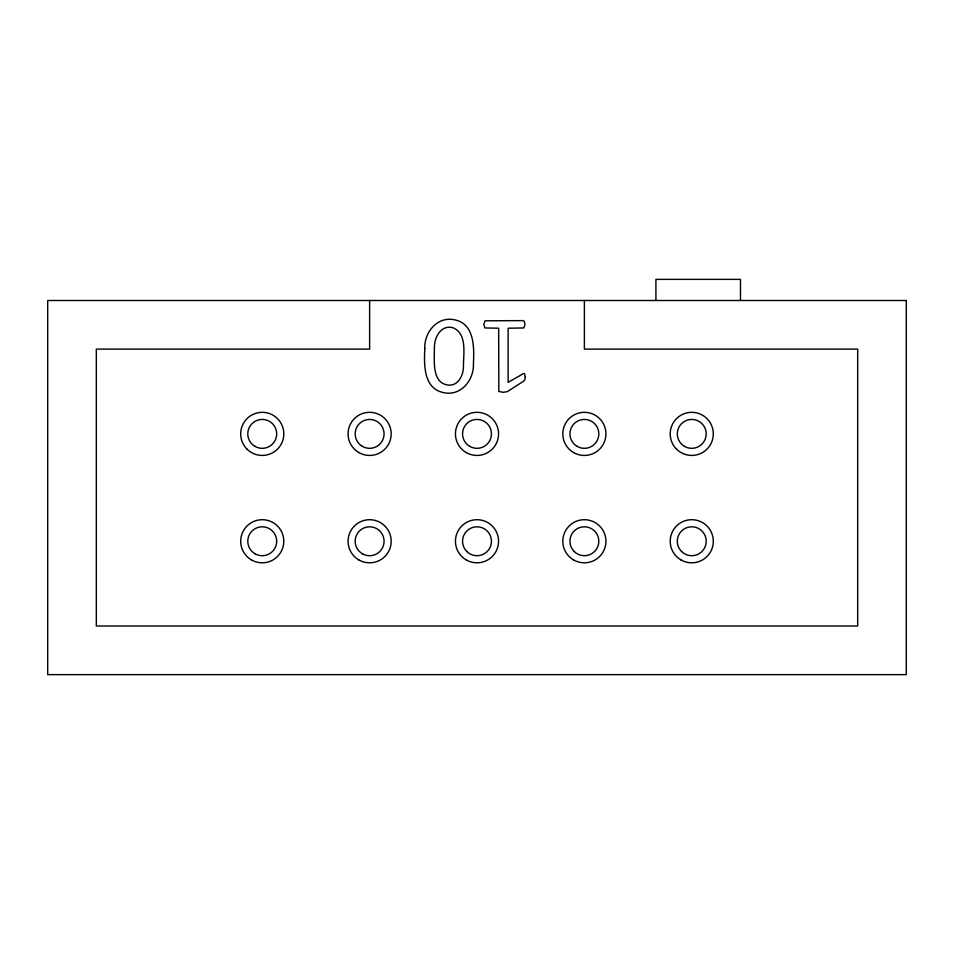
<?xml version="1.0" encoding="UTF-8"?>
<svg xmlns="http://www.w3.org/2000/svg" width="954" height="954" viewBox="0 0 954 954"><rect width="100%" height="100%" fill="white"/><g stroke="black" fill="none" stroke-linecap="round" stroke-linejoin="round"><path stroke-width="1.43" d="M740.471 300.498L740.471 279.367L655.911 279.367L655.911 300.498M584.373 300.498L584.373 349.116L857.682 349.116L857.682 626.015L96.318 626.015L96.318 349.116L369.627 349.116L369.627 300.498M434.404 348.103C434.475 360.54 431.494 383.782 448.964 385.13C458.278 385.571 462.881 375.804 463.441 367.839C463.119 355.067 467.901 333.995 452.959 327.723C440.748 324.467 434.07 337.764 434.404 348.103M424.792 348.544C424.041 363.939 423.409 387.562 442.191 392.285C459.959 397.353 474.102 380.67 473.411 363.868C474.174 348.484 474.782 324.909 456.036 320.162C438.303 315.118 424.041 331.73 424.792 348.544M525.26 377.033L524.927 379.728L523.663 381.159L507.254 391.677L503.08 392.332L498.835 391.426L498.668 328.212L484.966 327.961L483.809 324.36L485.049 320.806L523.007 320.616L524.354 321.438L524.986 324.36L523.794 327.961L508.136 328.212L508.136 382.375L523.579 373.515L524.593 373.765L525.26 377.033M906.3 300.498L47.7 300.498L47.7 674.633L906.3 674.633L906.3 300.498M680.977 559.926A21.56 21.56 0 0 0 713.318 541.252A21.56 21.56 0 0 0 680.977 522.589A21.56 21.56 0 0 0 680.977 559.926M676.505 449.119A21.56 21.56 0 0 0 712.578 439.46A21.56 21.56 0 0 0 686.176 413.058A21.56 21.56 0 0 0 676.505 449.119M684.531 446.389A14.441 14.441 0 0 0 706.198 433.879A14.441 14.441 0 0 0 684.531 421.37A14.441 14.441 0 0 0 684.531 446.389M681.538 551.472A14.441 14.441 0 0 0 705.71 544.996A14.441 14.441 0 0 0 688.013 527.3A14.441 14.441 0 0 0 681.538 551.472M573.592 559.926A21.56 21.56 0 0 0 605.933 541.252A21.56 21.56 0 0 0 573.592 522.589A21.56 21.56 0 0 0 573.592 559.926M573.592 452.554A21.56 21.56 0 0 0 605.933 433.879A21.56 21.56 0 0 0 573.592 415.205A21.56 21.56 0 0 0 573.592 452.554M577.158 446.389A14.441 14.441 0 0 0 598.826 433.879A14.441 14.441 0 0 0 577.158 421.37A14.441 14.441 0 0 0 577.158 446.389M574.165 551.472A14.441 14.441 0 0 0 598.325 544.996A14.441 14.441 0 0 0 580.64 527.3A14.441 14.441 0 0 0 574.165 551.472M251.462 559.926A21.56 21.56 0 0 0 283.803 541.252A21.56 21.56 0 0 0 251.462 522.589A21.56 21.56 0 0 0 251.462 559.926M247.003 449.119A21.56 21.56 0 0 0 283.076 439.46A21.56 21.56 0 0 0 256.662 413.058A21.56 21.56 0 0 0 247.003 449.119M255.016 446.389A14.441 14.441 0 0 0 276.684 433.879A14.441 14.441 0 0 0 255.016 421.37A14.441 14.441 0 0 0 255.016 446.389M255.016 553.773A14.441 14.441 0 0 0 276.684 541.252A14.441 14.441 0 0 0 255.016 528.743A14.441 14.441 0 0 0 255.016 553.773M358.847 559.926A21.56 21.56 0 0 0 391.188 541.252A21.56 21.56 0 0 0 358.847 522.589A21.56 21.56 0 0 0 358.847 559.926M358.847 452.554A21.56 21.56 0 0 0 391.188 433.879A21.56 21.56 0 0 0 358.847 415.205A21.56 21.56 0 0 0 358.847 452.554M362.401 446.389A14.441 14.441 0 0 0 384.068 433.879A14.441 14.441 0 0 0 362.401 421.37A14.441 14.441 0 0 0 362.401 446.389M362.401 553.773A14.441 14.441 0 0 0 384.068 541.252A14.441 14.441 0 0 0 362.401 528.743A14.441 14.441 0 0 0 362.401 553.773M466.22 559.926A21.56 21.56 0 0 0 498.56 541.252A21.56 21.56 0 0 0 466.22 522.589A21.56 21.56 0 0 0 466.22 559.926M466.22 452.554A21.56 21.56 0 0 0 498.56 433.879A21.56 21.56 0 0 0 466.22 415.205A21.56 21.56 0 0 0 466.22 452.554M469.773 446.389A14.441 14.441 0 0 0 491.441 433.879A14.441 14.441 0 0 0 469.773 421.37A14.441 14.441 0 0 0 469.773 446.389M466.78 551.472A14.441 14.441 0 0 0 490.952 544.996A14.441 14.441 0 0 0 473.256 527.3A14.441 14.441 0 0 0 466.78 551.472"/></g></svg>
